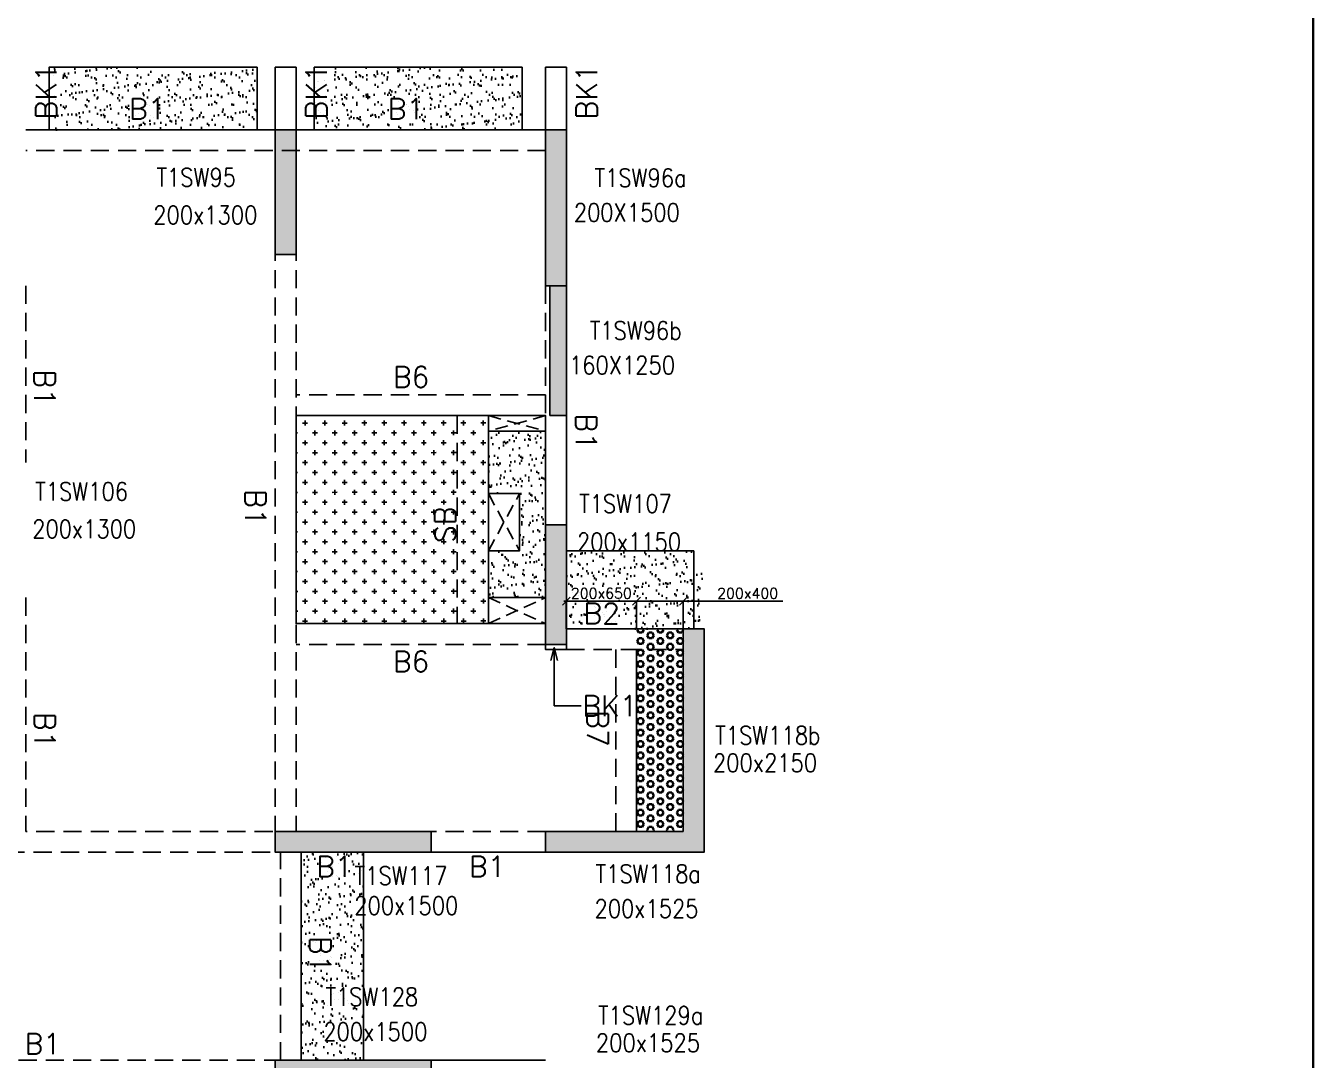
# Model space of a CAD drawing. Header units: millimetres. Extents: x 1078357 to 2594950, y -5122486 to -4636555.
# Drawn here: x 2013401 to 2025786, y -4662154 to -4652204 of the extents above; entities that cross this region are included whole.
import ezdxf

# ---------------------------------------------------------------- set-up
doc = ezdxf.new("R2010")
doc.units = ezdxf.units.MM
doc.header["$PDMODE"] = 35
for name, pattern in [('CONTINOUS', [0]), ('HIDDEN', [0.375, 0.25, -0.125]), ('New Retail block$0$CONTINOUS', [0])]:
    doc.linetypes.add(name, pattern=pattern)
doc.layers.get('0').update_dxf_attribs({"lineweight": 0})
doc.layers.get('Defpoints').update_dxf_attribs({"lineweight": 0})
for name, color, linetype, lineweight in [('A-_ANOTDIMA_D-', 6, 'Continuous', 13), ('Boundary', 40, 'Continuous', 30), ('COL. NO.', 30, 'Continuous', 25), ('COL. SIZE', 7, 'Continuous', 25), ('DIM', 9, 'Continuous', 25), ('HATCH', 8, 'Continuous', 30)]:
    doc.layers.add(name, color=color, linetype=linetype, lineweight=lineweight)
for name, color, linetype in [('B-200x325', 201, 'HIDDEN'), ('DROP SLAB', 8, 'Continuous'), ('S-BEAM', 3, 'HIDDEN'), ('S-BEAM NO.', 6, 'Continuous'), ('S-COLUMN', 1, 'Continuous'), ('S-CUTOUT', 8, 'HIDDEN'), ('S-SLAB-PROJECTION', 54, 'New Retail block$0$CONTINOUS'), ('SLAB FOLD', 8, 'Continuous')]:
    doc.layers.add(name, color=color, linetype=linetype)
doc.styles.add('Roman', font='romans')
doc.styles.add('ROMANS', font='romans.shx', dxfattribs={"width": 0.85})
doc.dimstyles.new('HARESH', dxfattribs={"dimtxt": 150, "dimasz": 75, "dimexe": 0, "dimexo": 0, "dimgap": 25, "dimtad": 1, "dimdec": 0, "dimdsep": 46, "dimtxsty": 'Roman', "dimblk": 'OBLIQUE', "dimcen": 225, "dimdle": 25, "dimclrd": 2, "dimclre": 2, "dimclrt": 7, "dimadec": 8, "dimazin": 1, "dimtfac": 1, "dimtdec": 0, "dimtmove": 0, "dimatfit": 0, "dimfxl": 1, "dimlwd": -1, "dimlwe": -1, "dimarcsym": 0})
pattern_1 = [(37.4701541, (-976532.12, 9334366.43), (-4.7236114, 146.8264517), [0, -115.824, 0, -129.54, 0, -123.825]), (7.4701541, (-976532.12, 9334366.43), (134.9689868, 214.9772528), [0, -62.484, 0, -104.394, 0, -40.005]), (327.4701541, (-976625.84, 9334366.48), (237.2979035, 0.3075449), [0, -38.1, 0, -137.16, 0, -179.07]), (317.4701541, (-976625.84, 9334366.48), (229.1017424, 66.759465), [0, -19.05, 0, -89.916, 0, -102.87])]

# ---------------------------------------------------------------- blocks, each defined once
blk = doc.blocks.new('_Oblique')
at = {"color": 0, "linetype": 'ByBlock', "lineweight": -2}
blk.add_line((-0.5, -0.5), (0.5, 0.5), dxfattribs=at)
blk = doc.blocks.new('*D1345')
at = {"layer": 'Defpoints', "color": 0, "ltscale": 700, "transparency": 16777216}
for p in [(2019726, -4657738), (2019276, -4658004, 0), (2019726, -4658004, 0)]:
    blk.add_point(p, dxfattribs=at)
at = {"layer": 'DIM', "color": 2, "ltscale": 700, "transparency": 16777216}
for p, q in [((2019276, -4657738), (2019201, -4657738)), ((2019276, -4658004), (2019276, -4657738)), ((2019276, -4657738), (2019726, -4657738)), ((2019276, -4657738), (2019726, -4657738)), ((2019726, -4658004), (2019726, -4657738)), ((2019726, -4657738), (2019801, -4657738)), ((2020682, -4657738), (2019726, -4657738))]:
    blk.add_line(p, q, dxfattribs=at)
at = {"layer": 'DIM', "color": 2, "ltscale": 700, "transparency": 16777216, "xscale": 75, "yscale": 75, "zscale": 75}
blk.add_blockref('_Oblique', (2019276, -4657738), dxfattribs=at)
at = {"layer": 'DIM', "color": 2, "ltscale": 700, "transparency": 16777216, "xscale": 75, "yscale": 75, "zscale": 75, "rotation": 180}
blk.add_blockref('_Oblique', (2019726, -4657738), dxfattribs=at)
at = {"layer": 'DIM', "color": 7, "ltscale": 700, "transparency": 16777216, "insert": (2020345, -4657663), "char_height": 150, "attachment_point": 5, "style": 'Roman'}
blk.add_mtext('{\\H0.666667x;200x400}', dxfattribs=at)
blk = doc.blocks.new('*D1346')
at = {"layer": 'Defpoints', "color": 0, "ltscale": 700, "transparency": 16777216}
for p in [(2018601, -4657738), (2018601, -4658004, 0), (2019276, -4658004)]:
    blk.add_point(p, dxfattribs=at)
at = {"layer": 'DIM', "color": 2, "ltscale": 700, "transparency": 16777216}
for p, q in [((2019301, -4657738), (2018576, -4657738)), ((2018601, -4658004), (2018601, -4657738)), ((2019276, -4658004), (2019276, -4657738))]:
    blk.add_line(p, q, dxfattribs=at)
at = {"layer": 'DIM', "color": 2, "ltscale": 700, "transparency": 16777216, "xscale": 75, "yscale": 75, "zscale": 75, "rotation": 180}
blk.add_blockref('_Oblique', (2018601, -4657738), dxfattribs=at)
at = {"layer": 'DIM', "color": 2, "ltscale": 700, "transparency": 16777216, "xscale": 75, "yscale": 75, "zscale": 75}
blk.add_blockref('_Oblique', (2019276, -4657738), dxfattribs=at)
at = {"layer": 'DIM', "color": 7, "ltscale": 700, "transparency": 16777216, "insert": (2018938, -4657663), "char_height": 150, "attachment_point": 5, "style": 'Roman'}
blk.add_mtext('{\\H0.666667x;200x650}', dxfattribs=at)
blk = doc.blocks.new('G$CD63B60BD')
at = {"layer": 'COL. NO.', "linetype": 'Continuous', "style": 'ROMANS', "width": 0.85}
for s, p in [('T1SW95', (85332, 15354, -320)), ('T1SW96a', (89546, 15350, -320)), ('T1SW96b', (89500, 13881, -320)), ('T1SW106', (84166, 12333, -320)), ('T1SW107', (89398, 12216, -320)), ('T1SW118b', (90707, 9987, -320)), ('T1SW117', (87238, 8637, -320)), ('T1SW118a', (89556, 8656, -320)), ('T1SW128', (86958, 7473, -320)), ('T1SW129a', (89580, 7294, -320))]:
    blk.add_text(s, height=175, dxfattribs=at).set_placement(p)
at = {"layer": 'COL. SIZE', "linetype": 'Continuous', "style": 'ROMANS', "width": 0.85}
for s, p in [('200x1300', (85302, 14992, -320)), ('200X1500', (89347, 15016, -320)), ('160X1250', (89301, 13548, -320)), ('200x1300', (84137, 11973, -320)), ('200x1150', (89378, 11848, -320)), ('200x2150', (90686, 9723, -320)), ('200x1500', (87235, 8349, -320)), ('200x1525', (89546, 8321, -320)), ('200x1500', (86938, 7137, -320)), ('200x1525', (89560, 7030, -320))]:
    blk.add_text(s, height=175, dxfattribs=at).set_placement(p)

msp = doc.modelspace()

# ---------------------------------------------------------------- hatches: boundary and pattern name
at = {"layer": 'DROP SLAB'}
h = msp.add_hatch(dxfattribs=at)
h.set_pattern_fill('CROSS', color=8, scale=15, angle=0.03079)
h.set_pattern_definition([(180.03079016, (-1335090.53, 9384502.61), (-95.1987999, -95.3011726), [47.625, -142.875]), (270.03079016, (-1335114.35, 9384526.41), (95.3011726, -95.1987999), [47.625, -142.875])])
h.paths.add_polyline_path([(2017852, -4655954), (2016001.2, -4655954), (2016001.2, -4657953.8), (2017852, -4657953.8)])
at = {"layer": 'HATCH'}
h = msp.add_hatch(dxfattribs=at)
h.set_pattern_fill('AR-SAND', color=8, scale=3, angle=179.97015)
h.set_pattern_definition(pattern_1)
h.paths.add_polyline_path([(2015626.4, -4652603.8), (2013626.4, -4652603.8), (2013626.4, -4653203.8), (2015626.4, -4653203.8)])
h = msp.add_hatch(dxfattribs=at)
h.set_pattern_fill('AR-SAND', color=8, scale=3, angle=179.97015)
h.set_pattern_definition(pattern_1)
h.paths.add_polyline_path([(2018176.4, -4652603.8), (2016176.4, -4652603.8), (2016176.4, -4653203.8), (2018176.4, -4653203.8)])
h = msp.add_hatch(dxfattribs=at)
h.set_pattern_fill('AR-SAND', color=8, scale=3, angle=0.02985)
h.set_pattern_definition([(37.47015413, (-3013646.46, 18702441.6), (-4.72361136, 146.8264517), [0, -115.824, 0, -129.54, 0, -123.825]), (7.4701541, (-3013646.46, 18702441.6), (134.9689868, 214.9772528), [0, -62.484, 0, -104.394, 0, -40.005]), (327.4701541, (-3013740.19, 18702441.65), (237.2979035, 0.3075449), [0, -38.1, 0, -137.16, 0, -179.07]), (317.4701541, (-3013740.19, 18702441.65), (229.1017424, 66.759465), [0, -19.05, 0, -89.916, 0, -102.87])])
edge = h.paths.add_edge_path()
edge.add_line((2018386.6, -4656103.8), (2017852, -4656103.8))
edge.add_line((2017852, -4656103.8), (2017852, -4656703.8))
edge.add_line((2017852, -4656703.8), (2018151.2, -4656703.8))
edge.add_line((2018151.2, -4656703.8), (2018151.2, -4657253.8))
edge.add_line((2018151.2, -4657253.8), (2017851.2, -4657253.8))
edge.add_line((2017851.2, -4657253.8), (2017851.2, -4657703.8))
edge.add_line((2017851.2, -4657703.8), (2018401.2, -4657703.8))
edge.add_line((2018401.2, -4657703.8), (2018401.2, -4656103.8))
h = msp.add_hatch(dxfattribs=at)
h.set_pattern_fill('AR-SAND', color=8, scale=3, angle=179.97015)
h.set_pattern_definition([(37.4701541, (-2073756.74, 14018385.62), (-4.72361136, 146.8264517), [0, -115.824, 0, -129.54, 0, -123.825]), (7.4701541, (-2073756.74, 14018385.62), (134.9689868, 214.9772528), [0, -62.484, 0, -104.394, 0, -40.005]), (327.4701541, (-2073850.47, 14018385.67), (237.2979035, 0.3075449), [0, -38.1, 0, -137.16, 0, -179.07]), (317.4701541, (-2073850.47, 14018385.67), (229.1017424, 66.759465), [0, -19.05, 0, -89.916, 0, -102.87])])
h.paths.add_polyline_path([(2019826.2, -4657253.8), (2018601.5, -4657253.8), (2018601.5, -4658003.8), (2019826.2, -4658003.8)])
h = msp.add_hatch(dxfattribs=at)
h.set_pattern_fill('AR-SAND', color=8, scale=3, angle=179.97015)
h.set_pattern_definition([(37.4701541, (-2073756.83, 14018385.62), (-4.72361136, 146.8264517), [0, -115.824, 0, -129.54, 0, -123.825]), (7.4701541, (-2073756.83, 14018385.62), (134.9689868, 214.9772528), [0, -62.484, 0, -104.394, 0, -40.005]), (327.4701541, (-2073850.56, 14018385.67), (237.2979035, 0.3075449), [0, -38.1, 0, -137.16, 0, -179.07]), (317.4701541, (-2073850.56, 14018385.67), (229.1017424, 66.759465), [0, -19.05, 0, -89.916, 0, -102.87])])
h.paths.add_polyline_path([(2019926.4, -4657403.8), (2018601.4, -4657403.8), (2018601.4, -4658003.8), (2019926.4, -4658003.8)])
at = {"layer": 'HATCH', "ltscale": 1000}
h = msp.add_hatch(dxfattribs=at)
h.set_pattern_fill('HEX', color=8, scale=10, angle=180)
h.set_pattern_definition([(180, (834801.65, 212820.39), (-7e-15, -54.99261315), [31.75, -63.5]), (300, (834801.65, 212820.39), (47.625, 27.4963066), [31.75, -63.5]), (240, (834769.9, 212820.39), (47.625, -27.4963066), [31.75, -63.5])])
h.paths.add_polyline_path([(2019726.2, -4659943.2), (2019276.2, -4659943.2), (2019276.1, -4658003.8), (2019726.1, -4658003.8)])
at = {"layer": 'HATCH'}
h = msp.add_hatch(dxfattribs=at)
h.set_pattern_fill('AR-SAND', color=8, scale=3, angle=179.97015)
h.set_pattern_definition([(37.4701541, (-2070581.82, 14021135.62), (-4.72361136, 146.8264517), [0, -115.824, 0, -129.54, 0, -123.825]), (7.4701541, (-2070581.82, 14021135.62), (134.9689868, 214.9772528), [0, -62.484, 0, -104.394, 0, -40.005]), (327.4701541, (-2070675.54, 14021135.67), (237.2979035, 0.3075449), [0, -38.1, 0, -137.16, 0, -179.07]), (317.4701541, (-2070675.54, 14021135.67), (229.1017424, 66.759465), [0, -19.05, 0, -89.916, 0, -102.87])])
h.paths.add_polyline_path([(2016651.4, -4660153.8), (2016051.4, -4660153.8), (2016051.4, -4662153.8), (2016651.4, -4662153.8)])
at = {"layer": 'S-COLUMN', "lineweight": 25}
h = msp.add_hatch(color=1, dxfattribs=at)
h.dxf.hatch_style = 1
h.paths.add_polyline_path([(2015801.2, -4654403.9), (2016001.2, -4654403.9), (2016001.2, -4653203.9), (2015801.2, -4653203.9)])
at = {"layer": 'S-COLUMN', "lineweight": 25, "extrusion": (-1.00316e-06, 2.11765e-11, 1)}
h = msp.add_hatch(color=1, dxfattribs=at)
h.dxf.hatch_style = 1
h.paths.add_polyline_path([(2018401.2, -4653203.9), (2018601.2, -4653203.9), (2018601.2, -4654703.8), (2018401.2, -4654703.8)])
at = {"layer": 'S-COLUMN', "lineweight": 25, "extrusion": (-1.00316e-06, -2.11765e-11, 1)}
h = msp.add_hatch(color=1, dxfattribs=at)
h.dxf.hatch_style = 1
h.paths.add_polyline_path([(2018441.2, -4655954), (2018601.2, -4655954), (2018601.2, -4654703.8), (2018441.2, -4654703.8)])
at = {"layer": 'S-COLUMN', "lineweight": 25, "extrusion": (-1.00316e-06, 2.11765e-11, 1)}
h = msp.add_hatch(color=1, dxfattribs=at)
h.dxf.hatch_style = 1
h.paths.add_polyline_path([(2018401.2, -4658153.9), (2018601.2, -4658153.9), (2018601.2, -4657003.8), (2018401.2, -4657003.8)])
h = msp.add_hatch(color=1, dxfattribs=at)
h.dxf.hatch_style = 1
h.paths.add_polyline_path([(2019726.2, -4659953.9), (2018401.2, -4659953.9), (2018401.2, -4660153.9), (2019926.2, -4660153.9), (2019926.2, -4658003.9), (2019726.2, -4658003.9)])
at = {"layer": 'S-COLUMN', "lineweight": 25}
h = msp.add_hatch(color=1, dxfattribs=at)
h.dxf.hatch_style = 1
h.paths.add_polyline_path([(2015801.2, -4659953.8), (2017301.2, -4659953.8), (2017301.2, -4660153.8), (2015801.2, -4660153.8)])
h = msp.add_hatch(color=1, dxfattribs=at)
h.dxf.hatch_style = 1
h.paths.add_polyline_path([(2015801.2, -4662153.8), (2017301.2, -4662153.8), (2017301.2, -4662353.8), (2015801.2, -4662353.8)])

# ---------------------------------------------------------------- linework, layer by layer
at = {"layer": 'Boundary', "ltscale": 700, "elevation": 0}
msp.add_lwpolyline([(1919972.4, -4636994.1), (2025785.6, -4636994.1), (2025785.6, -4681423.9), (1919972.4, -4681423.9)], close=True, dxfattribs=at)
at = {"layer": 'DROP SLAB', "color": 3, "linetype": 'CONTINOUS', "ltscale": 500, "elevation": 0}
for points in [[(2017852, -4655954), (2016001.2, -4655954), (2016001.2, -4657953.8), (2017852, -4657953.8)], [(2017851.2, -4655954), (2018401.2, -4655954), (2018401.2, -4656103.8), (2017851.2, -4656103.8)], [(2017851.2, -4656703.8), (2018151.2, -4656703.8), (2018151.2, -4657253.8), (2017851.2, -4657253.8)], [(2017851.5, -4657703.9), (2018401.4, -4657703.9), (2018401.4, -4657953.9), (2017851.5, -4657953.9)]]:
    msp.add_lwpolyline(points, close=True, dxfattribs=at)
at = {"layer": 'S-BEAM', "linetype": 'CONTINOUS', "ltscale": 700}
for p, q in [((2016001.2, -4652603.8, 0), (2015801.2, -4652603.8, 0)), ((2015801.2, -4652603.8, 0), (2015801.2, -4653203.8)), ((2016001.2, -4653203.8), (2016001.2, -4652603.8, 0)), ((2018601.2, -4652603.8, 0), (2018401.2, -4652603.8, 0)), ((2018401.2, -4652603.8, 0), (2018401.2, -4653203.8)), ((2018601.2, -4653203.8), (2018601.2, -4652603.8, 0)), ((2018401.4, -4653203.8, 0), (2013401.4, -4653204, 0)), ((2018601.4, -4654703.8, 0), (2018601.4, -4657203.8, 0)), ((2018601.4, -4658003.8, 0), (2019926.4, -4658003.8, 0)), ((2018401.4, -4660153.7, 0), (2016051.4, -4660153.7, 0)), ((2016051.4, -4662153.8, 0), (2016051.4, -4660153.8, 0)), ((2018401.4, -4662153.8, 0), (2016051.4, -4662153.8, 0))]:
    msp.add_line(p, q, dxfattribs=at)
at = {"layer": 'S-BEAM', "linetype": 'HIDDEN', "ltscale": 700}
for p, q in [((2018401.4, -4653403.8, 0), (2013401.4, -4653403.9, 0)), ((2015801.4, -4653503.9, 0), (2015801.4, -4659953.7, 0)), ((2016001.4, -4653503.8, 0), (2016001.4, -4659953.7, 0)), ((2013401.4, -4654703.8, 0), (2013401.4, -4656403.8, 0)), ((2018401.4, -4654703.8, 0), (2018401.4, -4657203.8, 0)), ((2018402.1, -4655003.8, 0), (2018401.4, -4655003.8, 0)), ((2017552, -4655954, 0), (2017552, -4657953.8, 0)), ((2017852, -4655954, 0), (2017852, -4657953.8, 0)), ((2013401.4, -4657703.9, 0), (2013401.4, -4659953.8, 0)), ((2018601.4, -4658203.8, 0), (2019726.4, -4658203.8, 0)), ((2018401.4, -4659953.7, 0), (2013401.4, -4659953.7, 0)), ((2015751.4, -4660153.7, 0), (2007526.2, -4660153.7, 0)), ((2015851.4, -4662153.8, 0), (2015851.4, -4660153.8, 0)), ((2011756.4, -4662153.8, 0), (2015751.4, -4662153.8, 0)), ((2015851.4, -4662153.8, 0), (2015751.4, -4662153.8, 0))]:
    msp.add_line(p, q, dxfattribs=at)
at = {"layer": 'S-BEAM', "ltscale": 700}
for p, q in [((2018401.2, -4655754, 0), (2016001.2, -4655754, 0)), ((2018401.1, -4658153.8, 0), (2016001.2, -4658153.8, 0)), ((2019076.1, -4658203.8, 0), (2019076.1, -4659953.8))]:
    msp.add_line(p, q, dxfattribs=at)
at = {"layer": 'S-BEAM', "linetype": 'Continuous', "ltscale": 700}
for p, q in [((2018401.2, -4655954, 0), (2016001.2, -4655954, 0)), ((2017852, -4655954, 0), (2017852, -4657953.8, 0)), ((2018401.1, -4657953.8, 0), (2016001.2, -4657953.8, 0)), ((2019276.1, -4658203.8, 0), (2019276.1, -4659943.2, 0))]:
    msp.add_line(p, q, dxfattribs=at)
at = {"layer": 'S-BEAM', "linetype": 'Continuous', "ltscale": 700, "elevation": 0}
msp.add_lwpolyline([(2018601.5, -4658153.9), (2018401.5, -4658153.9), (2018401.5, -4658204.1), (2018601.5, -4658204.1)], close=True, dxfattribs=at)
at = {"layer": 'S-COLUMN', "color": 1, "lineweight": 25, "elevation": 0}
for points in [[(2015801.2, -4653203.9), (2016001.2, -4653203.9), (2016001.2, -4654403.9), (2015801.2, -4654403.9)], [(2015801.2, -4659953.8), (2017301.2, -4659953.8), (2017301.2, -4660153.8), (2015801.2, -4660153.8)], [(2015801.2, -4662153.8), (2017301.2, -4662153.8), (2017301.2, -4662353.8), (2015801.2, -4662353.8)]]:
    msp.add_lwpolyline(points, close=True, dxfattribs=at)
at = {"layer": 'S-COLUMN', "color": 1, "lineweight": 25, "extrusion": (-1.00316e-06, 2.11765e-11, 1), "elevation": -2}
for points in [[(2018401.2, -4653203.9), (2018601.2, -4653203.9), (2018601.2, -4654703.8), (2018401.2, -4654703.8)], [(2018401.2, -4658153.9), (2018601.2, -4658153.9), (2018601.2, -4657003.8), (2018401.2, -4657003.8)]]:
    msp.add_lwpolyline(points, close=True, dxfattribs=at)
at = {"layer": 'S-COLUMN', "color": 1, "lineweight": 25, "extrusion": (-1.00316e-06, -2.11765e-11, 1), "elevation": -2}
msp.add_lwpolyline([(2018441.2, -4655954), (2018601.2, -4655954), (2018601.2, -4654703.8), (2018441.2, -4654703.8)], close=True, dxfattribs=at)
at = {"layer": 'S-COLUMN', "color": 1, "lineweight": 25, "extrusion": (-1.00316e-06, 2.11765e-11, 1), "elevation": -2}
msp.add_lwpolyline([(2019726.2, -4659953.9), (2018401.2, -4659953.9), (2018401.2, -4660153.9), (2019926.2, -4660153.9), (2019926.2, -4658003.9), (2019726.2, -4658003.9), (2019726.2, -4659953.9)], dxfattribs=at)
at = {"layer": 'S-CUTOUT', "ltscale": 500}
for p, q in [((2018401.2, -4655953.8, 0), (2017851.2, -4656103.8, 0)), ((2017852, -4655954, 0), (2018401.2, -4656103.8, 0)), ((2017851.2, -4656703.8, 0), (2018151.2, -4657253.8, 0)), ((2017851.2, -4657253.8, 0), (2018151.2, -4656703.8, 0)), ((2017851.5, -4657703.9, 0), (2018401.4, -4657953.9, 0)), ((2017851.5, -4657953.9, 0), (2018401.5, -4657703.9, 0))]:
    msp.add_line(p, q, dxfattribs=at)
at = {"layer": 'S-SLAB-PROJECTION'}
msp.add_line((2016651.4, -4662153.8, 0), (2016651.4, -4660153.7, 0), dxfattribs=at)
at = {"layer": 'S-SLAB-PROJECTION', "elevation": 0}
for points in [[(2015626.4, -4652603.8), (2013626.4, -4652603.8), (2013626.4, -4653203.8), (2015626.4, -4653203.8)], [(2018176.4, -4652603.8), (2016176.4, -4652603.8), (2016176.4, -4653203.8), (2018176.4, -4653203.8)], [(2019826.2, -4657253.8), (2018601.5, -4657253.8), (2018601.5, -4658003.8), (2019826.2, -4658003.8)]]:
    msp.add_lwpolyline(points, close=True, dxfattribs=at)
at = {"layer": 'SLAB FOLD', "color": 8, "ltscale": 1000, "elevation": 0}
msp.add_lwpolyline([(2018386.6, -4656103.8), (2017852, -4656103.8), (2017852, -4656703.8), (2018151.2, -4656703.8), (2018151.2, -4657253.8), (2017851.2, -4657253.8), (2017851.2, -4657703.8), (2018401.2, -4657703.8), (2018401.2, -4656103.8)], dxfattribs=at)

# ---------------------------------------------------------------- block references
at = {"layer": 'A-_ANOTDIMA_D-', "color": 2, "ltscale": 700}
msp.add_blockref('G$CD63B60BD', (1929326.2, -4669103.8, 0), dxfattribs=at)

# ---------------------------------------------------------------- texts
at = {"layer": 'B-200x325', "linetype": 'Continuous', "ltscale": 700, "style": 'ROMANS'}
for p in [(2016931.7, -4655681.9, -2.7), (2016931.7, -4658419, -2.7)]:
    msp.add_text('B6', height=200, rotation=0.00094, dxfattribs=at).set_placement(p)
at = {"layer": 'S-BEAM NO.', "linetype": 'HIDDEN', "ltscale": 500, "style": 'ROMANS'}
for s, rotation, p in [('BK1', 90, (2013696.9, -4653103.4, 50)), ('BK1', 90, (2016296.9, -4653103.4, 50)), ('BK1', 90, (2018896.9, -4653103.4, 50)), ('B1', 359.99906, (2014394.2, -4653103.4, -2.7)), ('B1', 359.99906, (2016883.2, -4653103.5, -2.7)), ('B1', 269.99906, (2013483.8, -4655510.6, -2.7)), ('B1', 269.99906, (2018691.9, -4655933.9, -2.7)), ('B1', 269.99906, (2015510.6, -4656663.6, -2.7)), ('B1', 269.99906, (2013484.6, -4658805.7, -2.7)), ('B1', 359.99906, (2016194.5, -4660391, -2.7)), ('B1', 359.99906, (2017663.4, -4660391.1, -2.7)), ('B1', 269.99906, (2016135.3, -4660960.1, -2.7)), ('B1', 359.99906, (2013389.1, -4662095.8, -2.7))]:
    msp.add_text(s, height=200, rotation=rotation, dxfattribs=at).set_placement(p)
at = {"layer": 'S-BEAM NO.', "linetype": 'Continuous', "ltscale": 700, "style": 'ROMANS'}
for s, rotation, p in [('SB', 90.00094, (2017536, -4657178.3, -2.7)), ('BK1', 359.99906, (2018754.6, -4658845.9, -2.7)), ('B7', 269.99866, (2018802, -4658788.7, -2.7))]:
    msp.add_text(s, height=200, rotation=rotation, dxfattribs=at).set_placement(p)
at = {"layer": 'S-BEAM NO.', "linetype": 'Continuous', "ltscale": 500, "style": 'ROMANS'}
msp.add_text('B2', height=200, dxfattribs=at).set_placement((2018765.5, -4657956.7, -2.7))

# ---------------------------------------------------------------- dimensions: what is measured, and where the dimension line sits
at = {"layer": 'DIM', "ltscale": 700}
dim = msp.add_linear_dim(base=(2018601, -4657737.8, 0), p1=(2019276, -4658003.8, 0), p2=(2018601, -4658003.8, 0), angle=180, text='{\\H0.666667x;200x650}', dimstyle='HARESH', override={"dimtxsty": 'Roman', "dimtmove": 1}, dxfattribs=at)
dim.commit()
dim.dimension.update_dxf_attribs({"geometry": '*D1346', "text_midpoint": (2018938.5, -4657662.8, 0)})
dim = msp.add_linear_dim(base=(2019726, -4657737.8, 0), p1=(2019276, -4658003.8, 0), p2=(2019726, -4658003.8, 0), angle=180, text='{\\H0.666667x;200x400}', dimstyle='HARESH', override={"dimtxsty": 'Roman', "dimtmove": 1}, dxfattribs=at)
dim.commit()
dim.dimension.update_dxf_attribs({"geometry": '*D1345', "text_midpoint": (2020345.3, -4657759.5, 0), "dimtype": 160})

# ---------------------------------------------------------------- leaders
at = {"layer": 'S-BEAM NO.', "linetype": 'Continuous', "ltscale": 700}
msp.add_leader([(2018485, -4658184.2, 0), (2018485, -4658743.7, 0), (2018743.8, -4658743.7, 0)], dimstyle='HARESH', override={"dimasz": 125, "dimgap": 25, "dimtad": 0, "dimldrblk": 'Open30'}, dxfattribs=at)

doc.saveas('drawing.dxf')
